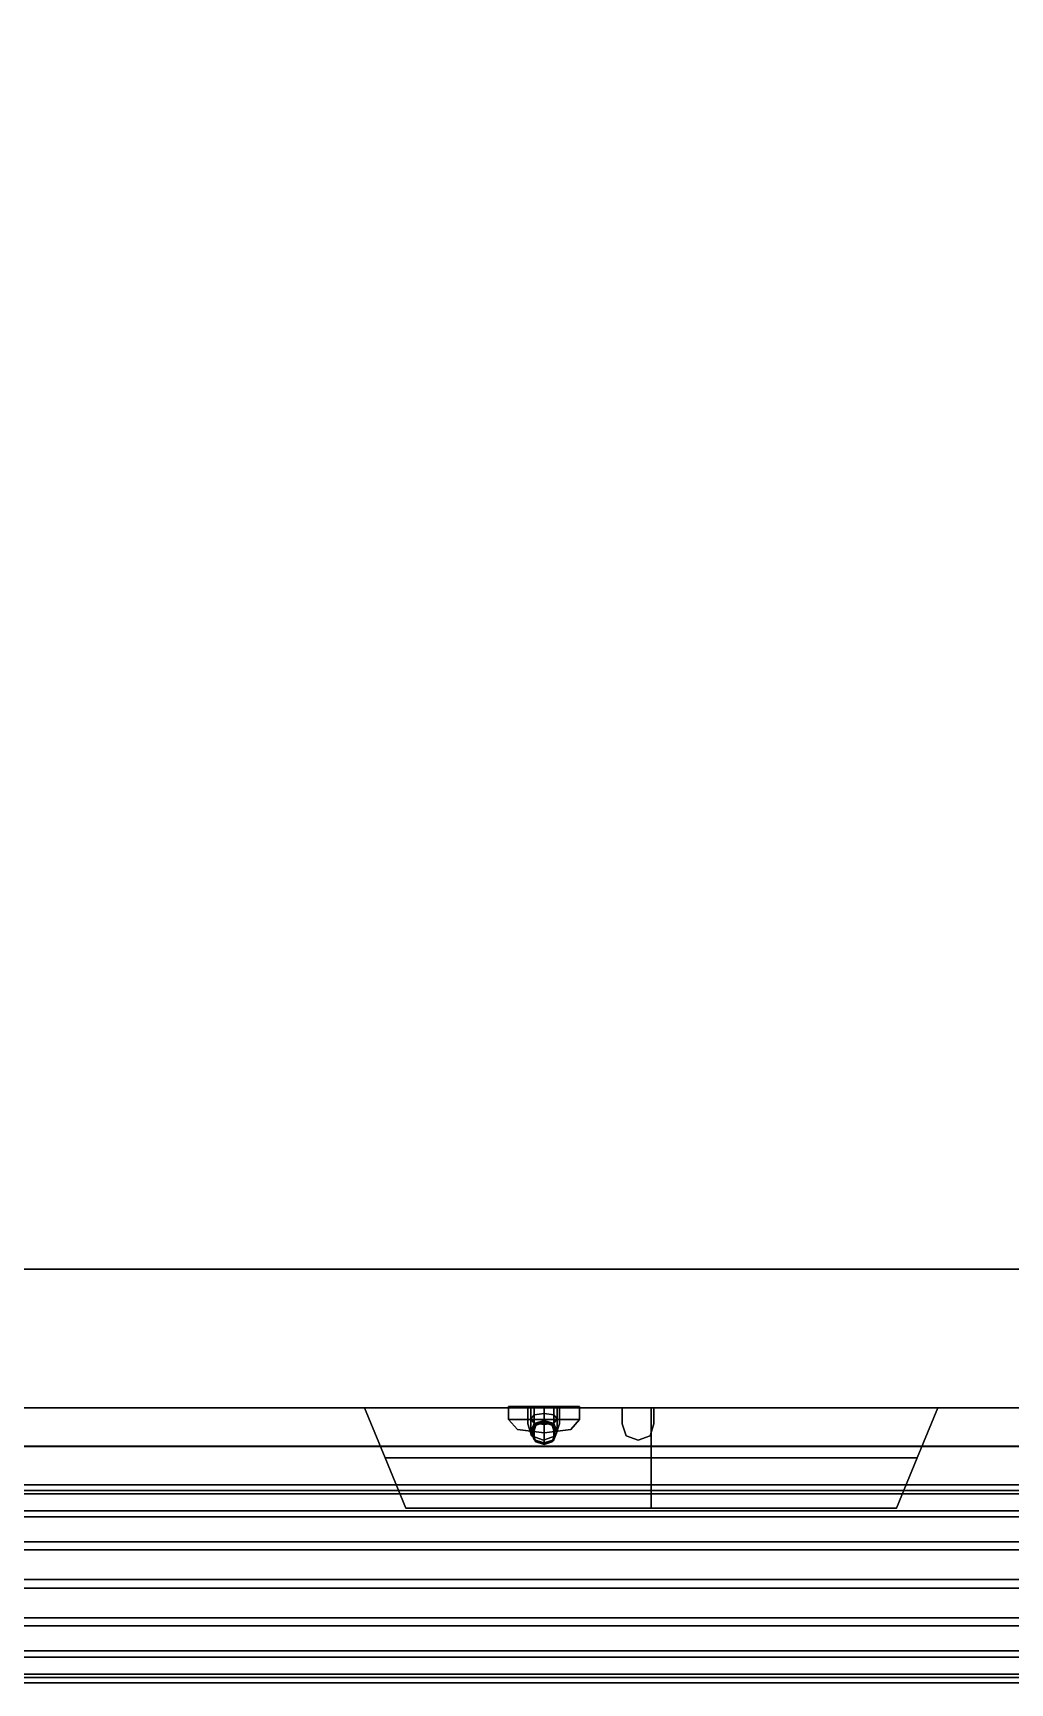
# Model space of a CAD drawing. Extents: x -9.3 to 15.5, y -7 to 5.4.
# Drawn here: x -5.375 to -3.966, y -6.396 to -4.019 of the extents above; entities that cross this region are included whole.
import ezdxf

# ---------------------------------------------------------------- set-up
doc = ezdxf.new("R2010")
doc.units = 0

msp = doc.modelspace()

# ---------------------------------------------------------------- linework, layer by layer
for points in [[(5.2088, -5.8, 10.2), (5.2088, 4.8, 10.2), (-8.3912, 4.8, 10.2), (-8.3912, -5.8, 10.2)], [(5.2088, -5.8, 11), (-8.3912, -5.8, 11), (-8.6621, -6.0556, 11), (5.4796, -6.0556, 11)], [(5.2088, -5.8, 10.2), (-8.3912, -5.8, 10.2), (-8.3912, -5.8, 11), (5.2088, -5.8, 11)], [(5.4788, -6.055, 10.8), (-8.6612, -6.055, 10.8), (-8.5915, -6.0002, 10.8), (5.4088, -6, 10.8)], [(-0.5912, -6, 9), (5.4088, -6, 10.8), (-8.5915, -6.0002, 10.8), (-2.5912, -6, 9)], [(-8.5915, -6.0002, 10.8), (-3.5912, -6, 9), (-2.5912, -6, 9)], [(-3.5912, -6, 9), (-8.5915, -6.0002, 10.8), (-5.5912, -6, 9)], [(-8.5912, -6, 2.2), (-3.5912, -6, 4.1), (-5.5912, -6, 4.1)], [(2.4088, -6, 2.2), (-2.5912, -6, 4.1), (-3.5912, -6, 4.1), (-8.5912, -6, 2.2)], [(-8.5912, -6), (2.4088, -6), (2.4088, -6, 1.1), (-8.5912, -6, 1.1)], [(-8.5912, -6, 1.1), (2.4088, -6, 1.1), (2.4088, -6, 2.2), (-8.5912, -6, 2.2)], [(-3.5912, -6, 5.5), (-3.5912, -6, 7.6), (-5.5912, -6, 7.6), (-5.5912, -6, 5.5)], [(-3.5912, -6, 4.1), (-3.5912, -6, 5.5), (-5.5912, -6, 5.5), (-5.5912, -6, 4.1)], [(-3.5912, -6, 7.6), (-3.5912, -6, 9), (-5.5912, -6, 9), (-5.5912, -6, 7.6)], [(-4.4835, -6.0722, 1.1467), (-4.8669, -6.0722, 1.1467), (-4.8967, -6, 1.1169), (-4.4835, -6, 1.1169)], [(-4.4835, -6.0722, 1.9136), (-4.4835, -6, 1.9434), (-4.8967, -6, 1.9434), (-4.8669, -6.0722, 1.9136)], [(-4.8669, -6.0722, 1.5301), (-4.8669, -6.0722, 1.9136), (-4.8967, -6, 1.9434), (-4.8967, -6, 1.5301)], [(-4.8669, -6.0722, 1.5301), (-4.8967, -6, 1.5301), (-4.8967, -6, 1.1169), (-4.8669, -6.0722, 1.1467)], [(-4.6892, -6.0169, 2.3689), (-4.6892, -6.0169, 2.3875), (-4.6892, -5.998, 2.3875), (-4.6892, -5.998, 2.3689)], [(-4.6892, -6.0169, 2.3689), (-4.6892, -5.998, 2.3689), (-4.6892, -5.998, 2.3502), (-4.6892, -6.0169, 2.3502)], [(-4.638, -6.0169, 2.3502), (-4.6892, -6.0169, 2.3502), (-4.6892, -5.998, 2.3502), (-4.638, -5.998, 2.3502)], [(-4.638, -6.0169, 2.3875), (-4.638, -5.998, 2.3875), (-4.6892, -5.998, 2.3875), (-4.6892, -6.0169, 2.3875)], [(-4.6892, -6.0169, 2.9798), (-4.6892, -6.0169, 2.9984), (-4.6892, -5.998, 2.9984), (-4.6892, -5.998, 2.9798)], [(-4.6892, -6.0169, 2.9798), (-4.6892, -5.998, 2.9798), (-4.6892, -5.998, 2.9612), (-4.6892, -6.0169, 2.9612)], [(-4.638, -6.0169, 2.9612), (-4.6892, -6.0169, 2.9612), (-4.6892, -5.998, 2.9612), (-4.638, -5.998, 2.9612)], [(-4.638, -6.0169, 2.9984), (-4.638, -5.998, 2.9984), (-4.6892, -5.998, 2.9984), (-4.6892, -6.0169, 2.9984)], [(-4.6892, -6.0169, 3.5916), (-4.6892, -6.0169, 3.6102), (-4.6892, -5.998, 3.6102), (-4.6892, -5.998, 3.5916)], [(-4.6892, -6.0169, 3.5916), (-4.6892, -5.998, 3.5916), (-4.6892, -5.998, 3.573), (-4.6892, -6.0169, 3.573)], [(-4.638, -6.0169, 3.573), (-4.6892, -6.0169, 3.573), (-4.6892, -5.998, 3.573), (-4.638, -5.998, 3.573)], [(-4.638, -6.0169, 3.6102), (-4.638, -5.998, 3.6102), (-4.6892, -5.998, 3.6102), (-4.6892, -6.0169, 3.6102)], [(-4.6892, -6.0169, 4.2496), (-4.6892, -6.0169, 4.2683), (-4.6892, -5.998, 4.2683), (-4.6892, -5.998, 4.2496)], [(-4.6892, -6.0169, 4.2496), (-4.6892, -5.998, 4.2496), (-4.6892, -5.998, 4.231), (-4.6892, -6.0169, 4.231)], [(-4.638, -6.0169, 4.231), (-4.6892, -6.0169, 4.231), (-4.6892, -5.998, 4.231), (-4.638, -5.998, 4.231)], [(-4.638, -6.0169, 4.2683), (-4.638, -5.998, 4.2683), (-4.6892, -5.998, 4.2683), (-4.6892, -6.0169, 4.2683)], [(-4.6892, -6.0169, 4.99), (-4.6892, -6.0169, 5.0086), (-4.6892, -5.998, 5.0086), (-4.6892, -5.998, 4.99)], [(-4.6892, -6.0169, 4.99), (-4.6892, -5.998, 4.99), (-4.6892, -5.998, 4.9714), (-4.6892, -6.0169, 4.9714)], [(-4.638, -6.0169, 4.9714), (-4.6892, -6.0169, 4.9714), (-4.6892, -5.998, 4.9714), (-4.638, -5.998, 4.9714)], [(-4.638, -6.0169, 5.0086), (-4.638, -5.998, 5.0086), (-4.6892, -5.998, 5.0086), (-4.6892, -6.0169, 5.0086)], [(-4.6892, -6.0169, 5.8862), (-4.6892, -6.0169, 5.9048), (-4.6892, -5.998, 5.9048), (-4.6892, -5.998, 5.8862)], [(-4.6892, -6.0169, 5.8862), (-4.6892, -5.998, 5.8862), (-4.6892, -5.998, 5.8676), (-4.6892, -6.0169, 5.8676)], [(-4.638, -6.0169, 5.8676), (-4.6892, -6.0169, 5.8676), (-4.6892, -5.998, 5.8676), (-4.638, -5.998, 5.8676)], [(-4.638, -6.0169, 5.9048), (-4.638, -5.998, 5.9048), (-4.6892, -5.998, 5.9048), (-4.6892, -6.0169, 5.9048)], [(-4.6616, -6.0232, 0.5548), (-4.6616, -6.0002, 0.5593), (-4.6616, -6.0002, -0.04), (-4.6616, -6.0232, -0.04)], [(-4.6616, -6.0232, 0.5548), (-4.6616, -6.0232, 1.1496), (-4.6616, -6.0002, 1.1587), (-4.6616, -6.0002, 0.5593)], [(-4.6569, -6.016, 6.5159), (-4.6521, -6.022, 6.5319), (-4.6521, -5.9978, 6.5376), (-4.6569, -5.9978, 6.5215)], [(-4.6569, -6.016, 6.5159), (-4.6569, -5.9978, 6.5215), (-4.6521, -5.9978, 6.5055), (-4.6521, -6.01, 6.4998)], [(-4.6569, -6.016, 6.5159), (-4.6521, -6.01, 6.4998), (-4.6521, -6.0223, 6.4941), (-4.6569, -6.0342, 6.5102)], [(-4.638, -6.024, 6.5373), (-4.638, -5.9978, 6.543), (-4.6521, -5.9978, 6.5376), (-4.6521, -6.022, 6.5319)], [(-4.638, -6.008, 6.4944), (-4.6521, -6.01, 6.4998), (-4.6521, -5.9978, 6.5055), (-4.638, -5.9978, 6.5001)], [(-4.638, -6.008, 6.4944), (-4.638, -6.0183, 6.4888), (-4.6521, -6.0223, 6.4941), (-4.6521, -6.01, 6.4998)], [(-4.638, -6.024, 6.5373), (-4.6238, -6.022, 6.5319), (-4.6238, -5.9978, 6.5376), (-4.638, -5.9978, 6.543)], [(-4.638, -6.008, 6.4944), (-4.638, -5.9978, 6.5001), (-4.6238, -5.9978, 6.5055), (-4.6238, -6.01, 6.4998)], [(-4.638, -6.0169, 2.3502), (-4.638, -5.998, 2.3502), (-4.5867, -5.998, 2.3502), (-4.5867, -6.0169, 2.3502)], [(-4.638, -6.0169, 2.3875), (-4.5867, -6.0169, 2.3875), (-4.5867, -5.998, 2.3875), (-4.638, -5.998, 2.3875)], [(-4.638, -6.0169, 2.9612), (-4.638, -5.998, 2.9612), (-4.5867, -5.998, 2.9612), (-4.5867, -6.0169, 2.9612)], [(-4.638, -6.0169, 2.9984), (-4.5867, -6.0169, 2.9984), (-4.5867, -5.998, 2.9984), (-4.638, -5.998, 2.9984)], [(-4.638, -6.0169, 3.573), (-4.638, -5.998, 3.573), (-4.5867, -5.998, 3.573), (-4.5867, -6.0169, 3.573)], [(-4.638, -6.0169, 3.6102), (-4.5867, -6.0169, 3.6102), (-4.5867, -5.998, 3.6102), (-4.638, -5.998, 3.6102)], [(-4.638, -6.0169, 4.231), (-4.638, -5.998, 4.231), (-4.5867, -5.998, 4.231), (-4.5867, -6.0169, 4.231)], [(-4.638, -6.0169, 4.2683), (-4.5867, -6.0169, 4.2683), (-4.5867, -5.998, 4.2683), (-4.638, -5.998, 4.2683)], [(-4.638, -6.0169, 4.9714), (-4.638, -5.998, 4.9714), (-4.5867, -5.998, 4.9714), (-4.5867, -6.0169, 4.9714)], [(-4.638, -6.0169, 5.0086), (-4.5867, -6.0169, 5.0086), (-4.5867, -5.998, 5.0086), (-4.638, -5.998, 5.0086)], [(-4.638, -6.0169, 5.8676), (-4.638, -5.998, 5.8676), (-4.5867, -5.998, 5.8676), (-4.5867, -6.0169, 5.8676)], [(-4.638, -6.0169, 5.9048), (-4.5867, -6.0169, 5.9048), (-4.5867, -5.998, 5.9048), (-4.638, -5.998, 5.9048)], [(-4.638, -6.008, 6.4944), (-4.6238, -6.01, 6.4998), (-4.6238, -6.0223, 6.4941), (-4.638, -6.0183, 6.4888)], [(-4.619, -6.016, 6.5159), (-4.6238, -6.01, 6.4998), (-4.6238, -5.9978, 6.5055), (-4.619, -5.9978, 6.5215)], [(-4.619, -6.016, 6.5159), (-4.619, -5.9978, 6.5215), (-4.6238, -5.9978, 6.5376), (-4.6238, -6.022, 6.5319)], [(-4.619, -6.016, 6.5159), (-4.619, -6.0342, 6.5102), (-4.6238, -6.0223, 6.4941), (-4.6238, -6.01, 6.4998)], [(-4.6155, -6.0232, 0.5548), (-4.6155, -6.0002, 0.5593), (-4.6155, -6.0002, 1.1587), (-4.6155, -6.0232, 1.1496)], [(-4.6155, -6.0232, 0.5548), (-4.6155, -6.0232, -0.04), (-4.6155, -6.0002, -0.04), (-4.6155, -6.0002, 0.5593)], [(-4.5867, -6.0169, 2.3689), (-4.5867, -6.0169, 2.3502), (-4.5867, -5.998, 2.3502), (-4.5867, -5.998, 2.3689)], [(-4.5867, -6.0169, 2.3689), (-4.5867, -5.998, 2.3689), (-4.5867, -5.998, 2.3875), (-4.5867, -6.0169, 2.3875)], [(-4.5867, -6.0169, 2.9798), (-4.5867, -6.0169, 2.9612), (-4.5867, -5.998, 2.9612), (-4.5867, -5.998, 2.9798)], [(-4.5867, -6.0169, 2.9798), (-4.5867, -5.998, 2.9798), (-4.5867, -5.998, 2.9984), (-4.5867, -6.0169, 2.9984)], [(-4.5867, -6.0169, 3.5916), (-4.5867, -6.0169, 3.573), (-4.5867, -5.998, 3.573), (-4.5867, -5.998, 3.5916)], [(-4.5867, -6.0169, 3.5916), (-4.5867, -5.998, 3.5916), (-4.5867, -5.998, 3.6102), (-4.5867, -6.0169, 3.6102)], [(-4.5867, -6.0169, 4.2496), (-4.5867, -6.0169, 4.231), (-4.5867, -5.998, 4.231), (-4.5867, -5.998, 4.2496)], [(-4.5867, -6.0169, 4.2496), (-4.5867, -5.998, 4.2496), (-4.5867, -5.998, 4.2683), (-4.5867, -6.0169, 4.2683)], [(-4.5867, -6.0169, 4.99), (-4.5867, -6.0169, 4.9714), (-4.5867, -5.998, 4.9714), (-4.5867, -5.998, 4.99)], [(-4.5867, -6.0169, 4.99), (-4.5867, -5.998, 4.99), (-4.5867, -5.998, 5.0086), (-4.5867, -6.0169, 5.0086)], [(-4.5867, -6.0169, 5.8862), (-4.5867, -6.0169, 5.8676), (-4.5867, -5.998, 5.8676), (-4.5867, -5.998, 5.8862)], [(-4.5867, -6.0169, 5.8862), (-4.5867, -5.998, 5.8862), (-4.5867, -5.998, 5.9048), (-4.5867, -6.0169, 5.9048)], [(-4.5256, -6.0232, 0.5548), (-4.5256, -6.0002, 0.5593), (-4.5256, -6.0002, -0.04), (-4.5256, -6.0232, -0.04)], [(-4.5256, -6.0232, 0.5548), (-4.5256, -6.0232, 1.1496), (-4.5256, -6.0002, 1.1587), (-4.5256, -6.0002, 0.5593)], [(-4.4835, -6.0722, 1.1467), (-4.4835, -6, 1.1169), (-4.0703, -6, 1.1169), (-4.1001, -6.0722, 1.1467)], [(-4.4835, -6.0722, 1.9136), (-4.1001, -6.0722, 1.9136), (-4.0703, -6, 1.9434), (-4.4835, -6, 1.9434)], [(-4.4795, -6.0232, 0.5548), (-4.4795, -6.0002, 0.5593), (-4.4795, -6.0002, 1.1587), (-4.4795, -6.0232, 1.1496)], [(-4.4795, -6.0232, 0.5548), (-4.4795, -6.0232, -0.04), (-4.4795, -6.0002, -0.04), (-4.4795, -6.0002, 0.5593)], [(-4.1001, -6.0722, 1.5301), (-4.1001, -6.0722, 1.1467), (-4.0703, -6, 1.1169), (-4.0703, -6, 1.5301)], [(-4.1001, -6.0722, 1.5301), (-4.0703, -6, 1.5301), (-4.0703, -6, 1.9434), (-4.1001, -6.0722, 1.9136)], [(-4.6892, -6.0169, 2.3689), (-4.6892, -6.0169, 2.3502), (-4.6764, -6.0311, 2.3502), (-4.6764, -6.0311, 2.3689)], [(-4.6892, -6.0169, 2.3689), (-4.6764, -6.0311, 2.3689), (-4.6764, -6.0311, 2.3875), (-4.6892, -6.0169, 2.3875)], [(-4.638, -6.0169, 2.3502), (-4.638, -6.0358, 2.3502), (-4.6764, -6.0311, 2.3502), (-4.6892, -6.0169, 2.3502)], [(-4.638, -6.0169, 2.3875), (-4.6892, -6.0169, 2.3875), (-4.6764, -6.0311, 2.3875), (-4.638, -6.0358, 2.3875)], [(-4.6892, -6.0169, 2.9798), (-4.6892, -6.0169, 2.9612), (-4.6764, -6.0311, 2.9612), (-4.6764, -6.0311, 2.9798)], [(-4.6892, -6.0169, 2.9798), (-4.6764, -6.0311, 2.9798), (-4.6764, -6.0311, 2.9984), (-4.6892, -6.0169, 2.9984)], [(-4.638, -6.0169, 2.9612), (-4.638, -6.0358, 2.9612), (-4.6764, -6.0311, 2.9612), (-4.6892, -6.0169, 2.9612)], [(-4.638, -6.0169, 2.9984), (-4.6892, -6.0169, 2.9984), (-4.6764, -6.0311, 2.9984), (-4.638, -6.0358, 2.9984)], [(-4.6892, -6.0169, 3.5916), (-4.6892, -6.0169, 3.573), (-4.6764, -6.0311, 3.573), (-4.6764, -6.0311, 3.5916)], [(-4.6892, -6.0169, 3.5916), (-4.6764, -6.0311, 3.5916), (-4.6764, -6.0311, 3.6102), (-4.6892, -6.0169, 3.6102)], [(-4.638, -6.0169, 3.573), (-4.638, -6.0358, 3.573), (-4.6764, -6.0311, 3.573), (-4.6892, -6.0169, 3.573)], [(-4.638, -6.0169, 3.6102), (-4.6892, -6.0169, 3.6102), (-4.6764, -6.0311, 3.6102), (-4.638, -6.0358, 3.6102)], [(-4.6892, -6.0169, 4.2496), (-4.6892, -6.0169, 4.231), (-4.6764, -6.0311, 4.231), (-4.6764, -6.0311, 4.2496)], [(-4.6892, -6.0169, 4.2496), (-4.6764, -6.0311, 4.2496), (-4.6764, -6.0311, 4.2683), (-4.6892, -6.0169, 4.2683)], [(-4.638, -6.0169, 4.231), (-4.638, -6.0358, 4.231), (-4.6764, -6.0311, 4.231), (-4.6892, -6.0169, 4.231)], [(-4.638, -6.0169, 4.2683), (-4.6892, -6.0169, 4.2683), (-4.6764, -6.0311, 4.2683), (-4.638, -6.0358, 4.2683)], [(-4.6892, -6.0169, 4.99), (-4.6892, -6.0169, 4.9714), (-4.6764, -6.0311, 4.9714), (-4.6764, -6.0311, 4.99)], [(-4.6892, -6.0169, 4.99), (-4.6764, -6.0311, 4.99), (-4.6764, -6.0311, 5.0086), (-4.6892, -6.0169, 5.0086)], [(-4.638, -6.0169, 4.9714), (-4.638, -6.0358, 4.9714), (-4.6764, -6.0311, 4.9714), (-4.6892, -6.0169, 4.9714)], [(-4.638, -6.0169, 5.0086), (-4.6892, -6.0169, 5.0086), (-4.6764, -6.0311, 5.0086), (-4.638, -6.0358, 5.0086)], [(-4.6892, -6.0169, 5.8862), (-4.6892, -6.0169, 5.8676), (-4.6764, -6.0311, 5.8676), (-4.6764, -6.0311, 5.8862)], [(-4.6892, -6.0169, 5.8862), (-4.6764, -6.0311, 5.8862), (-4.6764, -6.0311, 5.9048), (-4.6892, -6.0169, 5.9048)], [(-4.638, -6.0169, 5.8676), (-4.638, -6.0358, 5.8676), (-4.6764, -6.0311, 5.8676), (-4.6892, -6.0169, 5.8676)], [(-4.638, -6.0169, 5.9048), (-4.6892, -6.0169, 5.9048), (-4.6764, -6.0311, 5.9048), (-4.638, -6.0358, 5.9048)], [(-4.638, -6.0358, 2.3689), (-4.638, -6.0358, 2.3875), (-4.6764, -6.0311, 2.3875), (-4.6764, -6.0311, 2.3689)], [(-4.638, -6.0358, 2.3689), (-4.6764, -6.0311, 2.3689), (-4.6764, -6.0311, 2.3502), (-4.638, -6.0358, 2.3502)], [(-4.638, -6.0358, 2.9798), (-4.638, -6.0358, 2.9984), (-4.6764, -6.0311, 2.9984), (-4.6764, -6.0311, 2.9798)], [(-4.638, -6.0358, 2.9798), (-4.6764, -6.0311, 2.9798), (-4.6764, -6.0311, 2.9612), (-4.638, -6.0358, 2.9612)], [(-4.638, -6.0358, 3.5916), (-4.638, -6.0358, 3.6102), (-4.6764, -6.0311, 3.6102), (-4.6764, -6.0311, 3.5916)], [(-4.638, -6.0358, 3.5916), (-4.6764, -6.0311, 3.5916), (-4.6764, -6.0311, 3.573), (-4.638, -6.0358, 3.573)], [(-4.638, -6.0358, 4.2496), (-4.638, -6.0358, 4.2683), (-4.6764, -6.0311, 4.2683), (-4.6764, -6.0311, 4.2496)], [(-4.638, -6.0358, 4.2496), (-4.6764, -6.0311, 4.2496), (-4.6764, -6.0311, 4.231), (-4.638, -6.0358, 4.231)], [(-4.638, -6.0358, 4.99), (-4.638, -6.0358, 5.0086), (-4.6764, -6.0311, 5.0086), (-4.6764, -6.0311, 4.99)], [(-4.638, -6.0358, 4.99), (-4.6764, -6.0311, 4.99), (-4.6764, -6.0311, 4.9714), (-4.638, -6.0358, 4.9714)], [(-4.638, -6.0358, 5.8862), (-4.638, -6.0358, 5.9048), (-4.6764, -6.0311, 5.9048), (-4.6764, -6.0311, 5.8862)], [(-4.638, -6.0358, 5.8862), (-4.6764, -6.0311, 5.8862), (-4.6764, -6.0311, 5.8676), (-4.638, -6.0358, 5.8676)], [(-4.6616, -6.0232, 0.5548), (-4.6616, -6.0232, -0.04), (-4.6559, -6.0405, -0.04), (-4.6559, -6.0405, 0.5514)], [(-4.6616, -6.0232, 0.5548), (-4.6559, -6.0405, 0.5514), (-4.6559, -6.0405, 1.1427), (-4.6616, -6.0232, 1.1496)], [(-4.6569, -6.016, 6.5159), (-4.6569, -6.0342, 6.5102), (-4.6521, -6.0462, 6.5263), (-4.6521, -6.022, 6.5319)], [(-4.6552, -6.0357, 4.2133), (-4.6569, -6.0342, 6.5102), (-4.6521, -6.0223, 6.4941), (-4.6509, -6.0239, 4.2076)], [(-4.6552, -6.0357, 4.2133), (-4.6509, -6.0475, 4.2191), (-4.6521, -6.0462, 6.5263), (-4.6569, -6.0342, 6.5102)], [(-4.6552, -6.0357, 4.2133), (-4.6509, -6.0239, 4.2076), (-4.6496, -6.0256, 1.9211), (-4.6535, -6.0372, 1.9165)], [(-4.6552, -6.0357, 4.2133), (-4.6535, -6.0372, 1.9165), (-4.6496, -6.0489, 1.9119), (-4.6509, -6.0475, 4.2191)], [(-4.638, -6.02, 4.2057), (-4.6509, -6.0239, 4.2076), (-4.6521, -6.0223, 6.4941), (-4.638, -6.0183, 6.4888)], [(-4.638, -6.024, 6.5373), (-4.6521, -6.022, 6.5319), (-4.6521, -6.0462, 6.5263), (-4.638, -6.0502, 6.5316)], [(-4.638, -6.02, 4.2057), (-4.638, -6.0217, 1.9226), (-4.6496, -6.0256, 1.9211), (-4.6509, -6.0239, 4.2076)], [(-4.638, -6.0169, 2.3502), (-4.5867, -6.0169, 2.3502), (-4.5995, -6.0311, 2.3502), (-4.638, -6.0358, 2.3502)], [(-4.638, -6.0169, 2.3875), (-4.638, -6.0358, 2.3875), (-4.5995, -6.0311, 2.3875), (-4.5867, -6.0169, 2.3875)], [(-4.638, -6.0169, 2.9612), (-4.5867, -6.0169, 2.9612), (-4.5995, -6.0311, 2.9612), (-4.638, -6.0358, 2.9612)], [(-4.638, -6.0169, 2.9984), (-4.638, -6.0358, 2.9984), (-4.5995, -6.0311, 2.9984), (-4.5867, -6.0169, 2.9984)], [(-4.638, -6.0169, 3.573), (-4.5867, -6.0169, 3.573), (-4.5995, -6.0311, 3.573), (-4.638, -6.0358, 3.573)], [(-4.638, -6.0169, 3.6102), (-4.638, -6.0358, 3.6102), (-4.5995, -6.0311, 3.6102), (-4.5867, -6.0169, 3.6102)], [(-4.638, -6.0169, 4.231), (-4.5867, -6.0169, 4.231), (-4.5995, -6.0311, 4.231), (-4.638, -6.0358, 4.231)], [(-4.638, -6.0169, 4.2683), (-4.638, -6.0358, 4.2683), (-4.5995, -6.0311, 4.2683), (-4.5867, -6.0169, 4.2683)], [(-4.638, -6.0169, 4.9714), (-4.5867, -6.0169, 4.9714), (-4.5995, -6.0311, 4.9714), (-4.638, -6.0358, 4.9714)], [(-4.638, -6.0169, 5.0086), (-4.638, -6.0358, 5.0086), (-4.5995, -6.0311, 5.0086), (-4.5867, -6.0169, 5.0086)], [(-4.638, -6.0169, 5.8676), (-4.5867, -6.0169, 5.8676), (-4.5995, -6.0311, 5.8676), (-4.638, -6.0358, 5.8676)], [(-4.638, -6.0169, 5.9048), (-4.638, -6.0358, 5.9048), (-4.5995, -6.0311, 5.9048), (-4.5867, -6.0169, 5.9048)], [(-4.638, -6.02, 4.2057), (-4.638, -6.0183, 6.4888), (-4.6238, -6.0223, 6.4941), (-4.625, -6.0239, 4.2076)], [(-4.638, -6.02, 4.2057), (-4.625, -6.0239, 4.2076), (-4.6263, -6.0256, 1.9211), (-4.638, -6.0217, 1.9226)], [(-4.638, -6.024, 6.5373), (-4.638, -6.0502, 6.5316), (-4.6238, -6.0462, 6.5263), (-4.6238, -6.022, 6.5319)], [(-4.638, -6.0358, 2.3689), (-4.638, -6.0358, 2.3502), (-4.5995, -6.0311, 2.3502), (-4.5995, -6.0311, 2.3689)], [(-4.638, -6.0358, 2.3689), (-4.5995, -6.0311, 2.3689), (-4.5995, -6.0311, 2.3875), (-4.638, -6.0358, 2.3875)], [(-4.638, -6.0358, 2.9798), (-4.638, -6.0358, 2.9612), (-4.5995, -6.0311, 2.9612), (-4.5995, -6.0311, 2.9798)], [(-4.638, -6.0358, 2.9798), (-4.5995, -6.0311, 2.9798), (-4.5995, -6.0311, 2.9984), (-4.638, -6.0358, 2.9984)], [(-4.638, -6.0358, 3.5916), (-4.638, -6.0358, 3.573), (-4.5995, -6.0311, 3.573), (-4.5995, -6.0311, 3.5916)], [(-4.638, -6.0358, 3.5916), (-4.5995, -6.0311, 3.5916), (-4.5995, -6.0311, 3.6102), (-4.638, -6.0358, 3.6102)], [(-4.638, -6.0358, 4.2496), (-4.638, -6.0358, 4.231), (-4.5995, -6.0311, 4.231), (-4.5995, -6.0311, 4.2496)], [(-4.638, -6.0358, 4.2496), (-4.5995, -6.0311, 4.2496), (-4.5995, -6.0311, 4.2683), (-4.638, -6.0358, 4.2683)], [(-4.638, -6.0358, 4.99), (-4.638, -6.0358, 4.9714), (-4.5995, -6.0311, 4.9714), (-4.5995, -6.0311, 4.99)], [(-4.638, -6.0358, 4.99), (-4.5995, -6.0311, 4.99), (-4.5995, -6.0311, 5.0086), (-4.638, -6.0358, 5.0086)], [(-4.638, -6.0358, 5.8862), (-4.638, -6.0358, 5.8676), (-4.5995, -6.0311, 5.8676), (-4.5995, -6.0311, 5.8862)], [(-4.638, -6.0358, 5.8862), (-4.5995, -6.0311, 5.8862), (-4.5995, -6.0311, 5.9048), (-4.638, -6.0358, 5.9048)], [(-4.6207, -6.0357, 4.2133), (-4.6224, -6.0372, 1.9165), (-4.6263, -6.0256, 1.9211), (-4.625, -6.0239, 4.2076)], [(-4.6207, -6.0357, 4.2133), (-4.625, -6.0475, 4.2191), (-4.6263, -6.0489, 1.9119), (-4.6224, -6.0372, 1.9165)], [(-4.6207, -6.0357, 4.2133), (-4.625, -6.0239, 4.2076), (-4.6238, -6.0223, 6.4941), (-4.619, -6.0342, 6.5102)], [(-4.6207, -6.0357, 4.2133), (-4.619, -6.0342, 6.5102), (-4.6238, -6.0462, 6.5263), (-4.625, -6.0475, 4.2191)], [(-4.619, -6.016, 6.5159), (-4.6238, -6.022, 6.5319), (-4.6238, -6.0462, 6.5263), (-4.619, -6.0342, 6.5102)], [(-4.6155, -6.0232, 0.5548), (-4.6155, -6.0232, 1.1496), (-4.6213, -6.0405, 1.1427), (-4.6213, -6.0405, 0.5514)], [(-4.6155, -6.0232, 0.5548), (-4.6213, -6.0405, 0.5514), (-4.6213, -6.0405, -0.04), (-4.6155, -6.0232, -0.04)], [(-4.5867, -6.0169, 2.3689), (-4.5867, -6.0169, 2.3875), (-4.5995, -6.0311, 2.3875), (-4.5995, -6.0311, 2.3689)], [(-4.5867, -6.0169, 2.3689), (-4.5995, -6.0311, 2.3689), (-4.5995, -6.0311, 2.3502), (-4.5867, -6.0169, 2.3502)], [(-4.5867, -6.0169, 2.9798), (-4.5867, -6.0169, 2.9984), (-4.5995, -6.0311, 2.9984), (-4.5995, -6.0311, 2.9798)], [(-4.5867, -6.0169, 2.9798), (-4.5995, -6.0311, 2.9798), (-4.5995, -6.0311, 2.9612), (-4.5867, -6.0169, 2.9612)], [(-4.5867, -6.0169, 3.5916), (-4.5867, -6.0169, 3.6102), (-4.5995, -6.0311, 3.6102), (-4.5995, -6.0311, 3.5916)], [(-4.5867, -6.0169, 3.5916), (-4.5995, -6.0311, 3.5916), (-4.5995, -6.0311, 3.573), (-4.5867, -6.0169, 3.573)], [(-4.5867, -6.0169, 4.2496), (-4.5867, -6.0169, 4.2683), (-4.5995, -6.0311, 4.2683), (-4.5995, -6.0311, 4.2496)], [(-4.5867, -6.0169, 4.2496), (-4.5995, -6.0311, 4.2496), (-4.5995, -6.0311, 4.231), (-4.5867, -6.0169, 4.231)], [(-4.5867, -6.0169, 4.99), (-4.5867, -6.0169, 5.0086), (-4.5995, -6.0311, 5.0086), (-4.5995, -6.0311, 4.99)], [(-4.5867, -6.0169, 4.99), (-4.5995, -6.0311, 4.99), (-4.5995, -6.0311, 4.9714), (-4.5867, -6.0169, 4.9714)], [(-4.5867, -6.0169, 5.8862), (-4.5867, -6.0169, 5.9048), (-4.5995, -6.0311, 5.9048), (-4.5995, -6.0311, 5.8862)], [(-4.5867, -6.0169, 5.8862), (-4.5995, -6.0311, 5.8862), (-4.5995, -6.0311, 5.8676), (-4.5867, -6.0169, 5.8676)], [(-4.5256, -6.0232, 0.5548), (-4.5256, -6.0232, -0.04), (-4.5198, -6.0405, -0.04), (-4.5198, -6.0405, 0.5514)], [(-4.5256, -6.0232, 0.5548), (-4.5198, -6.0405, 0.5514), (-4.5198, -6.0405, 1.1427), (-4.5256, -6.0232, 1.1496)], [(-4.4795, -6.0232, 0.5548), (-4.4795, -6.0232, 1.1496), (-4.4852, -6.0405, 1.1427), (-4.4852, -6.0405, 0.5514)], [(-4.4795, -6.0232, 0.5548), (-4.4852, -6.0405, 0.5514), (-4.4852, -6.0405, -0.04), (-4.4795, -6.0232, -0.04)], [(5.4796, -6.0556, 11), (-8.6621, -6.0556, 11), (-8.6612, -6.055, 11), (5.4788, -6.055, 11)], [(5.4788, -6.055, 11), (-8.6612, -6.055, 11), (-8.6612, -6.055, 10.8), (5.4788, -6.055, 10.8)], [(-4.6386, -6.0463, 0.5502), (-4.6559, -6.0405, 0.5514), (-4.6559, -6.0405, -0.04), (-4.6386, -6.0463, -0.04)], [(-4.6386, -6.0463, 0.5502), (-4.6386, -6.0463, 1.1405), (-4.6559, -6.0405, 1.1427), (-4.6559, -6.0405, 0.5514)], [(-4.638, -6.0515, 4.221), (-4.638, -6.0502, 6.5316), (-4.6521, -6.0462, 6.5263), (-4.6509, -6.0475, 4.2191)], [(-4.638, -6.0515, 4.221), (-4.6509, -6.0475, 4.2191), (-4.6496, -6.0489, 1.9119), (-4.638, -6.0528, 1.9103)], [(-4.6386, -6.0463, 0.5502), (-4.6386, -6.0463, -0.04), (-4.6213, -6.0405, -0.04), (-4.6213, -6.0405, 0.5514)], [(-4.6386, -6.0463, 0.5502), (-4.6213, -6.0405, 0.5514), (-4.6213, -6.0405, 1.1427), (-4.6386, -6.0463, 1.1405)], [(-4.638, -6.0515, 4.221), (-4.625, -6.0475, 4.2191), (-4.6238, -6.0462, 6.5263), (-4.638, -6.0502, 6.5316)], [(-4.638, -6.0515, 4.221), (-4.638, -6.0528, 1.9103), (-4.6263, -6.0489, 1.9119), (-4.625, -6.0475, 4.2191)], [(-4.5025, -6.0463, 0.5502), (-4.5198, -6.0405, 0.5514), (-4.5198, -6.0405, -0.04), (-4.5025, -6.0463, -0.04)], [(-4.5025, -6.0463, 0.5502), (-4.5025, -6.0463, 1.1405), (-4.5198, -6.0405, 1.1427), (-4.5198, -6.0405, 0.5514)], [(-4.5025, -6.0463, 0.5502), (-4.5025, -6.0463, -0.04), (-4.4852, -6.0405, -0.04), (-4.4852, -6.0405, 0.5514)], [(-4.5025, -6.0463, 0.5502), (-4.4852, -6.0405, 0.5514), (-4.4852, -6.0405, 1.1427), (-4.5025, -6.0463, 1.1405)], [(-4.4835, -6.0722, 1.1467), (-4.4835, -6.1443, 1.1765), (-4.8371, -6.1443, 1.1765), (-4.8669, -6.0722, 1.1467)], [(-4.4835, -6.0722, 1.9136), (-4.8669, -6.0722, 1.9136), (-4.8371, -6.1443, 1.8838), (-4.4835, -6.1443, 1.8838)], [(-4.8669, -6.0722, 1.5301), (-4.8669, -6.0722, 1.1467), (-4.8371, -6.1443, 1.1765), (-4.8371, -6.1443, 1.5301)], [(-4.8669, -6.0722, 1.5301), (-4.8371, -6.1443, 1.5301), (-4.8371, -6.1443, 1.8838), (-4.8669, -6.0722, 1.9136)], [(-4.4835, -6.0722, 1.1467), (-4.1001, -6.0722, 1.1467), (-4.1299, -6.1443, 1.1765), (-4.4835, -6.1443, 1.1765)], [(-4.4835, -6.0722, 1.9136), (-4.4835, -6.1443, 1.8838), (-4.1299, -6.1443, 1.8838), (-4.1001, -6.0722, 1.9136)], [(-4.1001, -6.0722, 1.5301), (-4.1001, -6.0722, 1.9136), (-4.1299, -6.1443, 1.8838), (-4.1299, -6.1443, 1.5301)], [(-4.1001, -6.0722, 1.5301), (-4.1299, -6.1443, 1.5301), (-4.1299, -6.1443, 1.1765), (-4.1001, -6.0722, 1.1467)], [(-1.5948, -6.1109, 6.7395), (-1.5948, -6.1189, 6.6843), (-8.5914, -6.1189, 6.6843), (-8.5914, -6.1109, 6.7395)], [(-1.5948, -6.1109, 6.7395), (-8.5914, -6.1109, 6.7395), (-8.5914, -6.1237, 6.7939), (-1.5948, -6.1237, 6.7939)], [(-1.5948, -6.1483, 6.6368), (-8.5914, -6.1483, 6.6368), (-8.5914, -6.1189, 6.6843), (-1.5948, -6.1189, 6.6843)], [(-1.5948, -6.1571, 6.8386), (-1.5948, -6.1237, 6.7939), (-8.5914, -6.1237, 6.7939), (-8.5914, -6.1571, 6.8386)], [(-1.5948, -6.1483, 6.6368), (-1.5948, -6.193, 6.6034), (-8.5914, -6.193, 6.6034), (-8.5914, -6.1483, 6.6368)], [(-4.4835, -6.1443, 1.5301), (-4.4835, -6.1443, 1.8838), (-4.8371, -6.1443, 1.8838), (-4.8371, -6.1443, 1.5301)], [(-4.4835, -6.1443, 1.5301), (-4.8371, -6.1443, 1.5301), (-4.8371, -6.1443, 1.1765), (-4.4835, -6.1443, 1.1765)], [(-4.4835, -6.1443, 1.5301), (-4.1299, -6.1443, 1.5301), (-4.1299, -6.1443, 1.8838), (-4.4835, -6.1443, 1.8838)], [(-4.4835, -6.1443, 1.5301), (-4.4835, -6.1443, 1.1765), (-4.1299, -6.1443, 1.1765), (-4.1299, -6.1443, 1.5301)], [(-1.5948, -6.1571, 6.8386), (-8.5914, -6.1571, 6.8386), (-8.5914, -6.2046, 6.868), (-1.5948, -6.2046, 6.868)], [(-1.5948, -6.2474, 6.5906), (-8.5914, -6.2474, 6.5906), (-8.5914, -6.193, 6.6034), (-1.5948, -6.193, 6.6034)], [(-1.5948, -6.2598, 6.876), (-1.5948, -6.2046, 6.868), (-8.5914, -6.2046, 6.868), (-8.5914, -6.2598, 6.876)], [(-1.5948, -6.2474, 6.5906), (-1.5948, -6.3026, 6.5986), (-8.5914, -6.3026, 6.5986), (-8.5914, -6.2474, 6.5906)], [(-1.5948, -6.2598, 6.876), (-8.5914, -6.2598, 6.876), (-8.5914, -6.3142, 6.8632), (-1.5948, -6.3142, 6.8632)], [(-1.5948, -6.3501, 6.628), (-8.5914, -6.3501, 6.628), (-8.5914, -6.3026, 6.5986), (-1.5948, -6.3026, 6.5986)], [(-1.5948, -6.3589, 6.8298), (-1.5948, -6.3142, 6.8632), (-8.5914, -6.3142, 6.8632), (-8.5914, -6.3589, 6.8298)], [(-1.5948, -6.3501, 6.628), (-1.5948, -6.3835, 6.6727), (-8.5914, -6.3835, 6.6727), (-8.5914, -6.3501, 6.628)], [(-1.5948, -6.3589, 6.8298), (-8.5914, -6.3589, 6.8298), (-8.5914, -6.3883, 6.7823), (-1.5948, -6.3883, 6.7823)], [(-1.5948, -6.3963, 6.7271), (-8.5914, -6.3963, 6.7271), (-8.5914, -6.3835, 6.6727), (-1.5948, -6.3835, 6.6727)], [(-1.5948, -6.3963, 6.7271), (-1.5948, -6.3883, 6.7823), (-8.5914, -6.3883, 6.7823), (-8.5914, -6.3963, 6.7271)]]:
    msp.add_3dface(points)

doc.saveas('drawing.dxf')
